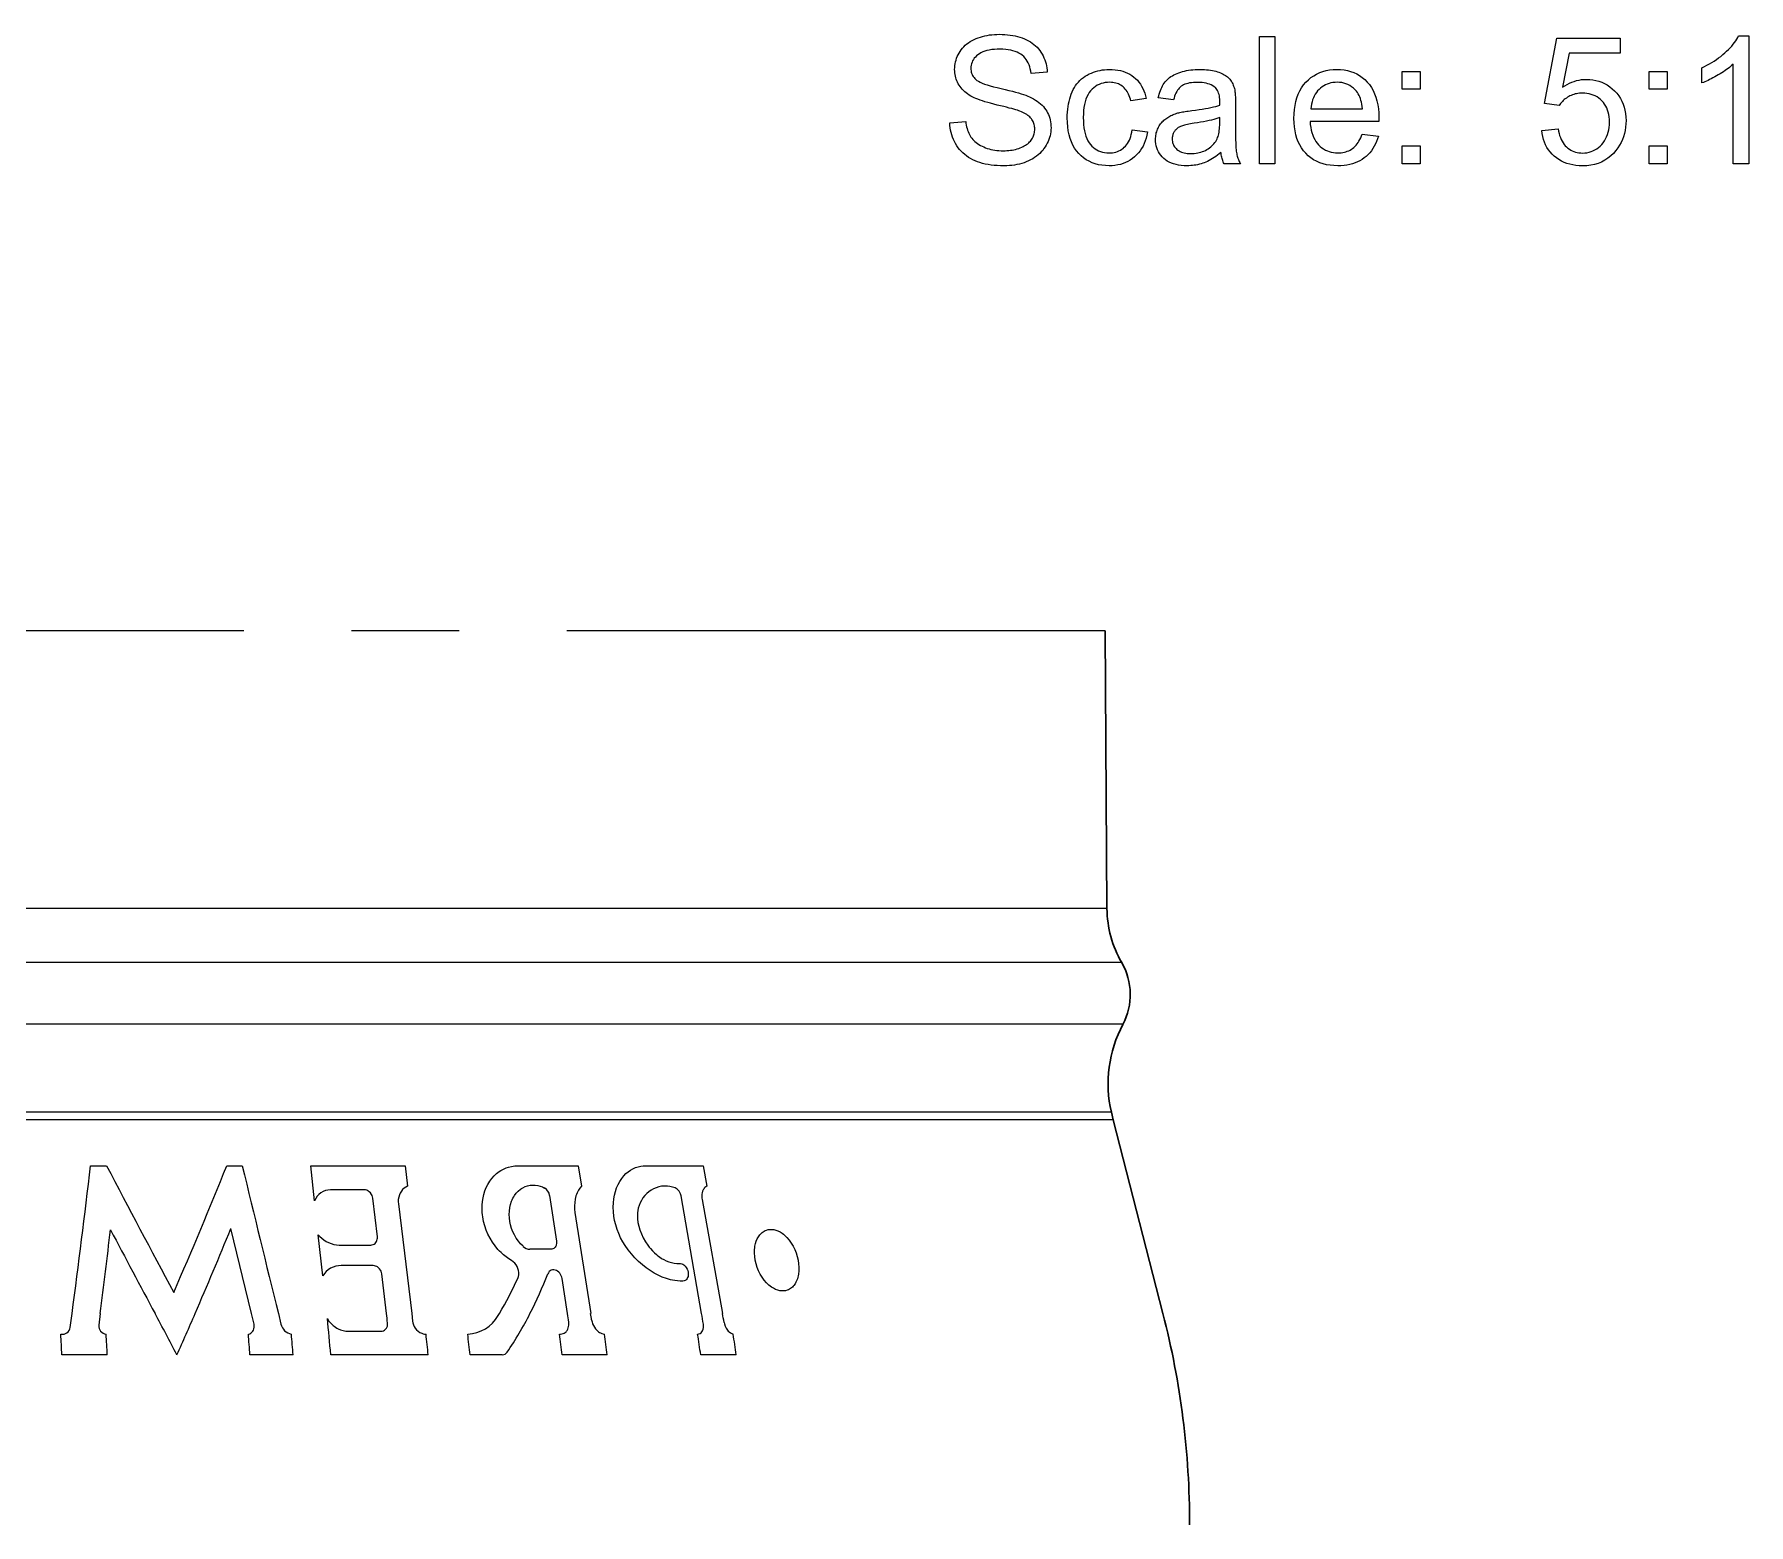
# Model space of a CAD drawing. Extents: x 5 to 409, y 5 to 583.
# Drawn here: x 263.95 to 304.39, y 204.06 to 239.2 of the extents above; entities that cross this region are included whole.
import ezdxf

# ---------------------------------------------------------------- set-up
doc = ezdxf.new("R2010")
doc.units = 0
doc.linetypes.add('CENTERX2', pattern=[20.32, 12.7, -2.54, 2.54, -2.54])
for name, color, linetype, lineweight in [('CENTERLINE', 4, 'CENTERX2', 25), ('DETAIL', 3, 'Continuous', 25), ('OUTLINE', 7, 'Continuous', 70), ('TEXT', 2, 'Continuous', 25)]:
    doc.layers.add(name, color=color, linetype=linetype, lineweight=lineweight)

msp = doc.modelspace()

# ---------------------------------------------------------------- linework, layer by layer
at = {"layer": 'CENTERLINE', "lineweight": 13}
msp.add_line((289.209, 225.138), (223.795, 225.138), dxfattribs=at)
at = {"layer": 'DETAIL', "lineweight": 13}
for p, q in [((285.243, 218.583), (223.752, 218.583)), ((285.548, 217.31), (223.405, 217.31)), ((285.573, 215.856), (223.376, 215.856)), ((285.372, 213.603), (223.605, 213.603)), ((285.333, 213.783), (223.649, 213.783))]:
    msp.add_line(p, q, dxfattribs=at)
at = {"layer": 'DETAIL', "lineweight": 13, "ltscale": 0.10023}
msp.add_line((289.252, 218.583), (285.243, 218.583), dxfattribs=at)
at = {"layer": 'DETAIL', "lineweight": 13, "ltscale": 0.101292}
msp.add_line((289.599, 217.31), (285.548, 217.31), dxfattribs=at)
at = {"layer": 'DETAIL', "lineweight": 13, "ltscale": 0.101379}
msp.add_line((289.628, 215.856), (285.573, 215.856), dxfattribs=at)
at = {"layer": 'DETAIL', "lineweight": 13, "ltscale": 0.100545}
msp.add_line((289.355, 213.783), (285.333, 213.783), dxfattribs=at)
at = {"layer": 'DETAIL', "lineweight": 13, "ltscale": 0.100679}
msp.add_line((289.399, 213.603), (285.372, 213.603), dxfattribs=at)
at = {"layer": 'OUTLINE', "lineweight": 30, "ltscale": 0.163872}
msp.add_line((289.209, 225.138), (289.252, 218.583), dxfattribs=at)
at = {"layer": 'OUTLINE', "lineweight": 30, "ltscale": 0.004642}
msp.add_line((289.355, 213.783), (289.399, 213.603), dxfattribs=at)
at = {"layer": 'OUTLINE', "lineweight": 30, "ltscale": 0.1179}
msp.add_line((289.399, 213.603), (290.573, 209.035), dxfattribs=at)
at = {"layer": 'OUTLINE', "lineweight": 13, "ltscale": 0.009465}
msp.add_line((265.278, 212.523), (265.656, 212.523), dxfattribs=at)
at = {"layer": 'OUTLINE', "lineweight": 13, "ltscale": 0.009145}
msp.add_line((268.49, 212.523), (268.855, 212.523), dxfattribs=at)
at = {"layer": 'OUTLINE', "lineweight": 13, "ltscale": 8.36628e-05}
msp.add_line((270.472, 212.519), (270.472, 212.523), dxfattribs=at)
at = {"layer": 'OUTLINE', "lineweight": 13, "ltscale": 0.055572}
msp.add_line((270.472, 212.523), (272.694, 212.523), dxfattribs=at)
at = {"layer": 'OUTLINE', "lineweight": 13, "ltscale": 0.020701}
msp.add_line((270.561, 211.696), (270.472, 212.519), dxfattribs=at)
at = {"layer": 'OUTLINE', "lineweight": 13, "ltscale": 0.012202}
msp.add_line((272.694, 212.523), (272.755, 212.038), dxfattribs=at)
at = {"layer": 'OUTLINE', "lineweight": 13, "ltscale": 0.035291}
msp.add_line((275.366, 212.523), (276.778, 212.523), dxfattribs=at)
at = {"layer": 'OUTLINE', "lineweight": 13, "ltscale": 0.012255}
msp.add_line((276.778, 212.523), (276.854, 212.038), dxfattribs=at)
at = {"layer": 'OUTLINE', "lineweight": 13, "ltscale": 0.033757}
msp.add_line((278.374, 212.523), (279.724, 212.523), dxfattribs=at)
at = {"layer": 'OUTLINE', "lineweight": 13, "ltscale": 0.012301}
msp.add_line((279.724, 212.523), (279.811, 212.038), dxfattribs=at)
at = {"layer": 'OUTLINE', "lineweight": 13, "ltscale": 0.019933}
msp.add_line((271.734, 211.952), (270.937, 211.952), dxfattribs=at)
at = {"layer": 'OUTLINE', "lineweight": 13, "ltscale": 0.022984}
msp.add_line((272.041, 210.846), (271.933, 211.759), dxfattribs=at)
at = {"layer": 'OUTLINE', "lineweight": 13, "ltscale": 0.065094}
msp.add_line((272.537, 211.62), (272.853, 209.035), dxfattribs=at)
at = {"layer": 'OUTLINE', "lineweight": 13, "ltscale": 0.027204}
msp.add_line((276.105, 211.821), (276.267, 210.745), dxfattribs=at)
at = {"layer": 'OUTLINE', "lineweight": 13, "ltscale": 0.070466}
msp.add_line((279.689, 209.035), (279.204, 211.811), dxfattribs=at)
at = {"layer": 'OUTLINE', "lineweight": 13, "ltscale": 0.06842}
msp.add_line((279.703, 211.729), (280.184, 209.035), dxfattribs=at)
at = {"layer": 'OUTLINE', "lineweight": 13, "ltscale": 0.060325}
msp.add_line((276.703, 211.419), (277.073, 209.035), dxfattribs=at)
at = {"layer": 'OUTLINE', "lineweight": 13, "ltscale": 0.051686}
msp.add_line((269.073, 209.035), (268.587, 211.044), dxfattribs=at)
at = {"layer": 'OUTLINE', "lineweight": 13, "ltscale": 0.024355}
msp.add_line((270.753, 209.926), (270.648, 210.894), dxfattribs=at)
at = {"layer": 'OUTLINE', "lineweight": 13, "ltscale": 0.018665}
msp.add_line((271.14, 210.652), (271.887, 210.652), dxfattribs=at)
at = {"layer": 'OUTLINE', "lineweight": 13, "ltscale": 0.012374}
msp.add_line((276.135, 210.551), (275.64, 210.551), dxfattribs=at)
at = {"layer": 'OUTLINE', "lineweight": 13, "ltscale": 0.018912}
msp.add_line((271.944, 210.166), (271.188, 210.166), dxfattribs=at)
at = {"layer": 'OUTLINE', "lineweight": 13, "ltscale": 0.023596}
msp.add_line((272.256, 209.035), (272.145, 209.972), dxfattribs=at)
at = {"layer": 'OUTLINE', "lineweight": 13, "ltscale": 0.020848}
msp.add_line((276.526, 209.035), (276.401, 209.86), dxfattribs=at)
at = {"layer": 'OUTLINE', "lineweight": 13, "ltscale": 0.008215}
msp.add_line((264.797, 208.709), (264.84, 209.035), dxfattribs=at)
at = {"layer": 'OUTLINE', "lineweight": 13, "ltscale": 0.006922}
msp.add_line((265.506, 209.035), (265.471, 208.76), dxfattribs=at)
at = {"layer": 'OUTLINE', "lineweight": 13, "ltscale": 0.006407}
msp.add_line((269.133, 208.786), (269.073, 209.035), dxfattribs=at)
at = {"layer": 'OUTLINE', "lineweight": 13, "ltscale": 0.006416}
msp.add_line((269.706, 209.035), (269.767, 208.786), dxfattribs=at)
at = {"layer": 'OUTLINE', "lineweight": 13, "ltscale": 0.004475}
msp.add_line((272.853, 209.035), (272.874, 208.857), dxfattribs=at)
at = {"layer": 'OUTLINE', "lineweight": 13, "ltscale": 0.0014}
msp.add_line((274.894, 208.987), (274.922, 209.035), dxfattribs=at)
at = {"layer": 'OUTLINE', "lineweight": 13, "ltscale": 0.019091}
msp.add_line((271.36, 208.618), (272.124, 208.618), dxfattribs=at)
at = {"layer": 'OUTLINE', "lineweight": 13, "ltscale": 0.026787}
msp.add_line((265.671, 208.062), (264.6, 208.062), dxfattribs=at)
at = {"layer": 'OUTLINE', "lineweight": 13, "ltscale": 0.025435}
msp.add_line((270.054, 208.062), (269.037, 208.062), dxfattribs=at)
at = {"layer": 'OUTLINE', "lineweight": 13, "ltscale": 0.057449}
msp.add_line((273.241, 208.062), (270.943, 208.062), dxfattribs=at)
at = {"layer": 'OUTLINE', "lineweight": 13, "ltscale": 0.018946}
msp.add_line((274.985, 208.062), (274.228, 208.062), dxfattribs=at)
at = {"layer": 'OUTLINE', "lineweight": 13, "ltscale": 0.026645}
msp.add_line((277.463, 208.062), (276.397, 208.062), dxfattribs=at)
at = {"layer": 'OUTLINE', "lineweight": 13, "ltscale": 0.021004}
msp.add_line((280.509, 208.062), (279.669, 208.062), dxfattribs=at)
at = {"layer": 'OUTLINE', "lineweight": 13}
for points in [[(275.206, 210.285), (275.141, 210.326), (275.078, 210.371), (275.018, 210.42), (274.959, 210.473), (274.922, 210.51), (274.886, 210.549), (274.818, 210.631), (274.756, 210.718), (274.701, 210.81), (274.651, 210.905), (274.609, 211.004), (274.574, 211.106), (274.547, 211.21), (274.527, 211.314), (274.52, 211.367), (274.515, 211.42), (274.511, 211.507), (274.513, 211.594), (274.521, 211.68), (274.535, 211.765), (274.554, 211.847), (274.579, 211.927), (274.611, 212.006), (274.648, 212.082), (274.692, 212.154), (274.741, 212.22), (274.795, 212.281), (274.855, 212.336), (274.918, 212.385), (274.952, 212.406), (274.986, 212.426), (275.034, 212.45), (275.082, 212.471), (275.132, 212.488), (275.209, 212.507), (275.287, 212.519), (275.366, 212.523)], [(277.888, 210.637), (277.831, 210.728), (277.78, 210.822), (277.735, 210.92), (277.696, 211.021), (277.663, 211.124), (277.638, 211.228), (277.62, 211.333), (277.608, 211.438), (277.605, 211.543), (277.608, 211.646), (277.618, 211.738), (277.634, 211.828), (277.656, 211.915), (277.684, 211.999), (277.719, 212.078), (277.759, 212.153), (277.805, 212.223), (277.83, 212.255), (277.857, 212.286), (277.905, 212.336), (277.957, 212.38), (278.012, 212.418), (278.07, 212.451), (278.131, 212.478), (278.194, 212.499), (278.253, 212.512), (278.313, 212.52), (278.374, 212.523)], [(271.933, 211.759), (271.927, 211.789), (271.917, 211.818), (271.903, 211.846), (271.879, 211.88), (271.85, 211.909), (271.834, 211.921), (271.816, 211.931), (271.79, 211.943), (271.762, 211.95), (271.734, 211.952)], [(272.755, 212.038), (272.713, 212.018), (272.674, 211.992), (272.638, 211.959), (272.607, 211.921), (272.58, 211.878), (272.56, 211.832), (272.545, 211.781), (272.536, 211.728), (272.534, 211.674), (272.537, 211.62)], [(275.479, 210.621), (275.421, 210.681), (275.367, 210.746), (275.318, 210.815), (275.276, 210.889), (275.239, 210.966), (275.208, 211.045), (275.183, 211.127), (275.166, 211.21), (275.155, 211.292), (275.152, 211.373), (275.155, 211.454), (275.165, 211.534), (275.183, 211.61), (275.207, 211.684), (275.222, 211.72), (275.239, 211.754), (275.257, 211.787), (275.276, 211.818), (275.318, 211.873), (275.364, 211.923), (275.415, 211.967), (275.443, 211.986), (275.471, 212.003)], [(275.471, 212.003), (275.525, 212.03), (275.583, 212.05), (275.643, 212.063), (275.704, 212.067), (275.766, 212.065), (275.828, 212.055), (275.882, 212.04), (275.935, 212.02), (275.987, 211.995)], [(276.854, 212.038), (276.818, 211.993), (276.785, 211.943), (276.768, 211.912), (276.753, 211.879), (276.739, 211.844), (276.727, 211.808), (276.708, 211.735), (276.696, 211.658), (276.691, 211.579), (276.694, 211.5), (276.703, 211.419)], [(279.066, 211.998), (279.005, 212.017), (278.944, 212.031), (278.882, 212.039), (278.813, 212.041), (278.745, 212.036), (278.679, 212.024), (278.615, 212.004), (278.555, 211.979), (278.499, 211.947), (278.445, 211.909), (278.395, 211.865), (278.349, 211.816), (278.307, 211.762), (278.269, 211.703)], [(279.204, 211.811), (279.198, 211.837), (279.19, 211.861), (279.176, 211.892), (279.159, 211.921), (279.139, 211.947), (279.116, 211.968), (279.092, 211.986), (279.066, 211.998)], [(279.811, 212.038), (279.789, 212.025), (279.769, 212.009), (279.751, 211.989), (279.739, 211.972), (279.728, 211.953), (279.714, 211.921), (279.704, 211.886), (279.698, 211.848), (279.696, 211.819), (279.696, 211.789), (279.698, 211.759), (279.703, 211.729)], [(278.269, 211.703), (278.239, 211.647), (278.216, 211.586), (278.197, 211.522), (278.187, 211.468), (278.18, 211.413), (278.177, 211.356), (278.177, 211.313), (278.179, 211.27), (278.189, 211.183), (278.207, 211.096), (278.232, 211.01)], [(270.648, 210.894), (270.688, 210.851), (270.731, 210.811), (270.777, 210.775), (270.832, 210.738), (270.891, 210.708), (270.952, 210.684), (271.014, 210.666), (271.077, 210.656), (271.14, 210.652)], [(271.887, 210.652), (271.914, 210.654), (271.94, 210.661), (271.964, 210.673), (271.986, 210.689), (272.005, 210.708), (272.021, 210.732), (272.032, 210.757), (272.039, 210.786), (272.042, 210.816), (272.041, 210.846)], [(276.267, 210.745), (276.27, 210.715), (276.268, 210.685), (276.263, 210.656), (276.257, 210.639), (276.25, 210.623), (276.237, 210.603), (276.222, 210.585), (276.204, 210.572), (276.183, 210.56), (276.159, 210.553), (276.135, 210.551)], [(278.232, 211.01), (278.269, 210.914), (278.313, 210.82), (278.364, 210.73), (278.421, 210.645), (278.451, 210.605), (278.483, 210.566), (278.528, 210.516), (278.575, 210.469), (278.624, 210.426), (278.659, 210.397), (278.696, 210.37), (278.746, 210.337), (278.797, 210.308), (278.85, 210.282), (278.913, 210.257), (278.977, 210.237), (279.042, 210.224), (279.106, 210.218), (279.169, 210.218)], [(280.954, 210.295), (280.942, 210.379), (280.937, 210.462), (280.939, 210.544), (280.943, 210.585), (280.949, 210.624), (280.962, 210.685), (280.98, 210.742), (281.003, 210.797), (281.03, 210.846), (281.062, 210.891), (281.1, 210.931), (281.121, 210.949), (281.143, 210.965), (281.165, 210.979), (281.188, 210.991), (281.224, 211.005), (281.262, 211.015), (281.3, 211.02), (281.34, 211.021), (281.391, 211.016), (281.441, 211.004), (281.491, 210.985), (281.541, 210.959), (281.589, 210.928), (281.619, 210.906), (281.647, 210.882), (281.702, 210.829), (281.753, 210.769), (281.802, 210.699), (281.846, 210.625), (281.885, 210.546), (281.917, 210.465), (281.944, 210.38), (281.964, 210.295)], [(279.25, 209.801), (279.186, 209.802), (279.121, 209.806), (279.055, 209.815), (279.006, 209.823), (278.957, 209.834), (278.858, 209.862), (278.76, 209.897), (278.663, 209.94), (278.568, 209.99), (278.475, 210.048), (278.384, 210.111), (278.292, 210.185), (278.203, 210.264), (278.118, 210.35), (278.037, 210.441), (277.96, 210.537), (277.888, 210.637)], [(281.964, 210.295), (281.977, 210.211), (281.983, 210.128), (281.982, 210.046), (281.974, 209.966), (281.967, 209.928), (281.958, 209.891), (281.948, 209.855), (281.935, 209.82), (281.916, 209.777), (281.893, 209.736), (281.867, 209.699), (281.849, 209.678), (281.83, 209.659), (281.809, 209.641), (281.788, 209.626), (281.766, 209.612), (281.743, 209.599), (281.707, 209.585), (281.669, 209.575), (281.63, 209.57), (281.59, 209.569), (281.539, 209.574), (281.488, 209.587), (281.436, 209.606), (281.385, 209.631), (281.336, 209.662), (281.306, 209.684), (281.276, 209.708), (281.22, 209.761), (281.168, 209.821), (281.117, 209.891), (281.072, 209.965), (281.033, 210.043), (281, 210.125), (280.974, 210.21), (280.954, 210.295)], [(272.145, 209.972), (272.139, 210.002), (272.129, 210.032), (272.115, 210.06), (272.091, 210.094), (272.061, 210.123), (272.045, 210.135), (272.027, 210.145), (272, 210.156), (271.972, 210.164), (271.944, 210.166)], [(275.352, 209.864), (275.367, 209.906), (275.375, 209.952), (275.376, 210), (275.37, 210.049), (275.357, 210.097), (275.337, 210.143), (275.312, 210.186), (275.281, 210.225), (275.245, 210.258), (275.206, 210.285)], [(276.401, 209.86), (276.393, 209.894), (276.381, 209.928), (276.365, 209.959), (276.344, 209.988), (276.32, 210.014), (276.292, 210.036), (276.264, 210.051), (276.234, 210.062), (276.203, 210.067), (276.173, 210.065), (276.145, 210.057), (276.119, 210.043), (276.096, 210.024), (276.077, 209.999), (276.063, 209.971)], [(279.169, 210.218), (279.195, 210.217), (279.221, 210.21), (279.247, 210.199), (279.271, 210.183), (279.287, 210.169), (279.302, 210.154), (279.329, 210.119), (279.35, 210.08), (279.362, 210.048), (279.371, 210.015), (279.375, 209.982), (279.375, 209.949), (279.373, 209.928), (279.369, 209.908), (279.361, 209.883), (279.349, 209.86), (279.335, 209.84), (279.318, 209.825), (279.3, 209.813), (279.279, 209.805), (279.25, 209.801)], [(268.998, 208.55), (269.03, 208.561), (269.058, 208.576), (269.082, 208.596), (269.102, 208.619), (269.118, 208.645), (269.131, 208.679), (269.138, 208.714), (269.139, 208.75), (269.133, 208.786)], [(270.862, 208.916), (270.9, 208.86), (270.945, 208.807), (270.997, 208.758), (271.025, 208.735), (271.054, 208.715), (271.085, 208.695), (271.117, 208.678), (271.174, 208.653), (271.235, 208.634), (271.297, 208.622), (271.36, 208.618)], [(272.124, 208.618), (272.155, 208.621), (272.184, 208.63), (272.207, 208.642), (272.228, 208.658), (272.245, 208.676), (272.256, 208.691), (272.265, 208.708), (272.277, 208.742), (272.283, 208.777), (272.282, 208.813)], [(272.874, 208.857), (272.882, 208.815), (272.895, 208.773), (272.913, 208.732), (272.937, 208.693), (272.967, 208.655), (273.003, 208.621), (273.044, 208.592), (273.066, 208.58), (273.089, 208.57), (273.122, 208.559), (273.156, 208.552), (273.19, 208.55)], [(276.336, 208.55), (276.365, 208.55), (276.395, 208.554), (276.423, 208.563), (276.448, 208.575), (276.471, 208.59), (276.492, 208.608), (276.505, 208.624), (276.517, 208.64), (276.533, 208.67), (276.545, 208.701), (276.553, 208.734), (276.557, 208.759), (276.558, 208.784), (276.558, 208.811), (276.555, 208.837)], [(277.096, 208.886), (277.105, 208.841), (277.119, 208.797), (277.137, 208.754), (277.16, 208.713), (277.189, 208.673), (277.223, 208.637), (277.261, 208.605), (277.282, 208.591), (277.304, 208.579), (277.334, 208.566), (277.366, 208.556), (277.398, 208.55)], [(279.597, 208.55), (279.627, 208.555), (279.654, 208.566), (279.678, 208.583), (279.698, 208.605), (279.713, 208.63), (279.727, 208.666), (279.735, 208.704), (279.736, 208.743), (279.732, 208.783)], [(280.22, 208.828), (280.227, 208.794), (280.245, 208.742), (280.269, 208.691), (280.284, 208.667), (280.301, 208.644), (280.32, 208.623), (280.34, 208.604), (280.369, 208.581), (280.401, 208.563), (280.434, 208.55)]]:
    msp.add_lwpolyline(points, dxfattribs=at)
at = {"layer": 'OUTLINE', "lineweight": 30}
for centre, radius, start, end in [((291.821, 218.6), 2.569, 180.3794, 210.1399), ((288.302, 216.557), 1.5, 332.1127, 30.14), ((292.279, 214.452), 3, 152.1128, 192.892), ((271.202, 204.057), 20, 0, 14.4119)]:
    msp.add_arc(centre, radius, start, end, dxfattribs=at)
at = {"layer": 'OUTLINE', "lineweight": 13}
for centre, radius, start, end in [((-51.067, 250.438), 318.609, 352.53333, 353.16545), ((524.835, 347.851), 292.383, 207.57104, 208.23347), ((157.693, 257.172), 119.455, 336.49793, 338.0515), ((811.319, 343.059), 557.949, 193.53016, 193.89882), ((270.936, 211.55), 0.402, 89.9373, 158.7883), ((275.865, 211.788), 0.242, 7.8273, 59.5232), ((-49.535, 248.417), 317.493, 352.87472, 353.23418), ((522.629, 346.462), 290.405, 207.80205, 208.24396), ((158.501, 256.084), 118.943, 336.69924, 337.7491), ((275.65, 210.791), 0.241, 224.9952, 267.6674), ((271.184, 209.659), 0.507, 89.5623, 148.2812), ((266.426, 213.748), 10.351, 332.9144, 338.6013), ((266.534, 213.909), 9.701, 329.8427, 335.3575), ((264.611, 208.736), 0.188, 259.0433, 351.9047), ((265.661, 208.741), 0.191, 174.1465, 264.4845), ((196.059, 171.034), 80.301, 27.45865, 28.24415), ((210.889, 233.529), 61.906, 335.70831, 336.69292), ((270.073, 208.858), 0.314, 193.2196, 258.7826), ((274.136, 209.424), 0.874, 272.3822, 330.0166), ((267.747, 213.083), 8.872, 326.0332, 332.8513), ((274.985, 208.206), 0.144, 270.2772, 326.6343)]:
    msp.add_arc(centre, radius, start, end, dxfattribs=at)
for centre, major_axis, ratio, start_param, end_param in [((262.692, 204.057), (0, 20), 0.421091, 4.913975, 4.957795), ((263.299, 204.057), (0, 20), 0.462395, 4.952475, 4.963924), ((265.141, 204.057), (0, 20), 0.587705, 4.953705, 4.963924), ((265.377, 204.057), (0, -20), 0.603766, 1.814625, 1.822331), ((266.506, 204.057), (0, 20), 0.680565, 4.950923, 4.963924), ((266.72, 204.057), (0, -20), 0.695079, 1.811684, 1.822331), ((259.973, 204.057), (0, 20), 0.236122, 4.913975, 4.938975), ((260.432, 204.057), (0, 20), 0.267365, 4.913975, 4.938975), ((261.875, 204.057), (0, 20), 0.365504, 4.913975, 4.938975), ((262.311, 204.057), (0, 20), 0.39517, 4.913975, 4.938975), ((263.677, 204.057), (0, -20), 0.488097, 1.772382, 1.797382), ((264.1, 204.057), (0, -20), 0.516854, 1.772382, 1.797382), ((265.03, 204.057), (0, -20), 0.580115, 1.772382, 1.797382), ((265.487, 204.057), (0, -20), 0.611192, 1.772382, 1.797382), ((266.432, 204.057), (0, -20), 0.67551, 1.772382, 1.797382), ((266.792, 204.057), (0, -20), 0.700007, 1.772382, 1.797382)]:
    msp.add_ellipse(centre, major_axis=major_axis, ratio=ratio, start_param=start_param, end_param=end_param, dxfattribs=at)
at = {"layer": 'TEXT', "lineweight": 13}
for points in [[(285.544, 237.113), (285.919, 237.146), (285.925, 237.101), (285.932, 237.059), (285.941, 237.018), (285.951, 236.978), (285.963, 236.941), (285.976, 236.905), (285.99, 236.87), (286.006, 236.837), (286.024, 236.806), (286.042, 236.776), (286.063, 236.748), (286.086, 236.721), (286.11, 236.695), (286.137, 236.67), (286.166, 236.646), (286.198, 236.623), (286.231, 236.601), (286.267, 236.581), (286.304, 236.561), (286.344, 236.543), (286.386, 236.526), (286.428, 236.511), (286.472, 236.498), (286.516, 236.486), (286.562, 236.476), (286.608, 236.468), (286.656, 236.462), (286.704, 236.458), (286.754, 236.455), (286.805, 236.454), (286.85, 236.455), (286.893, 236.457), (286.936, 236.46), (286.978, 236.465), (287.018, 236.471), (287.058, 236.478), (287.097, 236.487), (287.134, 236.497), (287.17, 236.509), (287.206, 236.521), (287.24, 236.535), (287.272, 236.551), (287.302, 236.567), (287.331, 236.584), (287.357, 236.602), (287.382, 236.621), (287.406, 236.641), (287.427, 236.662), (287.447, 236.684), (287.465, 236.707), (287.481, 236.73), (287.495, 236.755), (287.508, 236.779), (287.519, 236.804), (287.528, 236.83), (287.536, 236.856), (287.542, 236.882), (287.546, 236.909), (287.549, 236.936), (287.55, 236.964), (287.549, 236.991), (287.546, 237.019), (287.542, 237.045), (287.536, 237.071), (287.529, 237.096), (287.52, 237.12), (287.509, 237.144), (287.497, 237.167), (287.483, 237.189), (287.468, 237.21), (287.45, 237.231), (287.431, 237.251), (287.409, 237.27), (287.385, 237.289), (287.359, 237.307), (287.331, 237.324), (287.301, 237.341), (287.269, 237.357), (287.234, 237.372), (287.198, 237.387), (287.17, 237.397), (287.138, 237.408), (287.099, 237.42), (287.054, 237.433), (287.004, 237.447), (286.947, 237.462), (286.885, 237.479), (286.817, 237.496), (286.743, 237.514), (286.663, 237.533), (286.583, 237.553), (286.508, 237.573), (286.438, 237.592), (286.372, 237.611), (286.312, 237.63), (286.257, 237.648), (286.206, 237.667), (286.161, 237.685), (286.12, 237.703), (286.084, 237.721), (286.042, 237.744), (286.003, 237.768), (285.965, 237.793), (285.93, 237.819), (285.897, 237.847), (285.866, 237.875), (285.837, 237.905), (285.811, 237.935), (285.786, 237.967), (285.764, 238), (285.744, 238.034), (285.726, 238.068), (285.71, 238.104), (285.697, 238.14), (285.685, 238.177), (285.676, 238.215), (285.668, 238.253), (285.663, 238.292), (285.66, 238.333), (285.659, 238.373), (285.66, 238.419), (285.664, 238.463), (285.67, 238.507), (285.679, 238.55), (285.691, 238.593), (285.705, 238.635), (285.722, 238.677), (285.741, 238.718), (285.763, 238.758), (285.788, 238.798), (285.815, 238.837), (285.844, 238.873), (285.876, 238.908), (285.91, 238.941), (285.946, 238.972), (285.985, 239.001), (286.026, 239.028), (286.07, 239.053), (286.116, 239.076), (286.164, 239.098), (286.214, 239.117), (286.265, 239.135), (286.318, 239.15), (286.371, 239.163), (286.426, 239.175), (286.481, 239.184), (286.538, 239.191), (286.596, 239.196), (286.655, 239.199), (286.715, 239.2), (286.781, 239.199), (286.845, 239.196), (286.908, 239.191), (286.969, 239.183), (287.028, 239.173), (287.087, 239.162), (287.143, 239.148), (287.198, 239.131), (287.251, 239.113), (287.303, 239.093), (287.353, 239.07), (287.4, 239.046), (287.445, 239.019), (287.488, 238.991), (287.528, 238.96), (287.566, 238.927), (287.602, 238.893), (287.635, 238.856), (287.666, 238.817), (287.695, 238.777), (287.721, 238.734), (287.745, 238.691), (287.766, 238.646), (287.784, 238.601), (287.8, 238.554), (287.814, 238.506), (287.825, 238.457), (287.833, 238.407), (287.839, 238.356), (287.842, 238.304), (287.462, 238.275), (287.454, 238.331), (287.443, 238.383), (287.43, 238.433), (287.414, 238.481), (287.394, 238.525), (287.372, 238.566), (287.347, 238.605), (287.319, 238.641), (287.288, 238.675), (287.254, 238.705), (287.217, 238.733), (287.176, 238.757), (287.132, 238.779), (287.085, 238.798), (287.035, 238.814), (286.981, 238.827), (286.923, 238.837), (286.863, 238.844), (286.798, 238.849), (286.731, 238.85), (286.661, 238.849), (286.595, 238.845), (286.532, 238.838), (286.474, 238.829), (286.42, 238.817), (286.369, 238.803), (286.322, 238.786), (286.28, 238.766), (286.241, 238.743), (286.206, 238.718), (286.175, 238.691), (286.147, 238.663), (286.122, 238.634), (286.101, 238.604), (286.083, 238.573), (286.068, 238.54), (286.056, 238.507), (286.048, 238.472), (286.043, 238.437), (286.041, 238.4), (286.042, 238.368), (286.046, 238.338), (286.052, 238.308), (286.06, 238.28), (286.07, 238.253), (286.083, 238.227), (286.098, 238.202), (286.116, 238.178), (286.136, 238.155), (286.158, 238.134), (286.185, 238.113), (286.219, 238.092), (286.26, 238.071), (286.309, 238.05), (286.365, 238.028), (286.428, 238.007), (286.499, 237.985), (286.578, 237.964), (286.663, 237.942), (286.757, 237.92), (286.85, 237.899), (286.938, 237.878), (287.02, 237.857), (287.095, 237.837), (287.165, 237.818), (287.228, 237.799), (287.285, 237.78), (287.336, 237.763), (287.382, 237.745), (287.421, 237.729), (287.472, 237.704), (287.52, 237.678), (287.565, 237.651), (287.608, 237.622), (287.648, 237.592), (287.686, 237.561), (287.72, 237.528), (287.752, 237.494), (287.781, 237.459), (287.807, 237.423), (287.831, 237.385), (287.852, 237.347), (287.871, 237.307), (287.887, 237.266), (287.901, 237.224), (287.912, 237.18), (287.921, 237.136), (287.927, 237.091), (287.931, 237.044), (287.932, 236.996), (287.931, 236.949), (287.927, 236.902), (287.92, 236.855), (287.91, 236.809), (287.898, 236.764), (287.883, 236.719), (287.865, 236.675), (287.844, 236.631), (287.821, 236.588), (287.795, 236.545), (287.766, 236.504), (287.735, 236.464), (287.702, 236.426), (287.666, 236.391), (287.628, 236.357), (287.587, 236.325), (287.544, 236.295), (287.499, 236.266), (287.451, 236.24), (287.401, 236.216), (287.349, 236.193), (287.296, 236.173), (287.241, 236.156), (287.185, 236.14), (287.128, 236.127), (287.07, 236.117), (287.01, 236.108), (286.949, 236.103), (286.887, 236.099), (286.823, 236.098), (286.743, 236.099), (286.665, 236.103), (286.591, 236.109), (286.518, 236.117), (286.449, 236.128), (286.382, 236.141), (286.318, 236.156), (286.256, 236.174), (286.197, 236.194), (286.141, 236.217), (286.087, 236.242), (286.035, 236.269), (285.986, 236.299), (285.939, 236.331), (285.895, 236.365), (285.853, 236.402), (285.813, 236.441), (285.776, 236.483), (285.741, 236.527), (285.709, 236.574), (285.679, 236.622), (285.652, 236.672), (285.628, 236.722), (285.607, 236.774), (285.589, 236.828), (285.574, 236.882), (285.562, 236.938), (285.553, 236.995), (285.547, 237.053)], [(292.846, 236.149), (292.846, 239.149), (293.214, 239.149), (293.214, 236.149)], [(299.507, 236.935), (299.893, 236.968), (299.903, 236.913), (299.915, 236.86), (299.929, 236.811), (299.946, 236.764), (299.965, 236.72), (299.986, 236.679), (300.009, 236.641), (300.035, 236.605), (300.063, 236.573), (300.093, 236.543), (300.125, 236.516), (300.158, 236.492), (300.193, 236.47), (300.228, 236.452), (300.265, 236.436), (300.304, 236.424), (300.344, 236.414), (300.385, 236.406), (300.427, 236.402), (300.47, 236.401), (300.523, 236.403), (300.574, 236.409), (300.623, 236.419), (300.67, 236.433), (300.716, 236.451), (300.76, 236.473), (300.803, 236.499), (300.844, 236.529), (300.883, 236.563), (300.921, 236.601), (300.956, 236.643), (300.987, 236.687), (301.015, 236.733), (301.038, 236.783), (301.059, 236.835), (301.075, 236.889), (301.088, 236.946), (301.097, 237.006), (301.103, 237.068), (301.105, 237.133), (301.103, 237.195), (301.098, 237.254), (301.089, 237.31), (301.076, 237.364), (301.061, 237.415), (301.041, 237.464), (301.018, 237.509), (300.991, 237.552), (300.961, 237.593), (300.928, 237.631), (300.891, 237.665), (300.853, 237.696), (300.812, 237.724), (300.769, 237.747), (300.723, 237.767), (300.676, 237.784), (300.626, 237.796), (300.574, 237.805), (300.52, 237.811), (300.464, 237.813), (300.429, 237.812), (300.394, 237.81), (300.361, 237.805), (300.327, 237.8), (300.295, 237.793), (300.263, 237.784), (300.232, 237.773), (300.202, 237.761), (300.172, 237.747), (300.143, 237.732), (300.115, 237.715), (300.088, 237.698), (300.063, 237.679), (300.038, 237.66), (300.015, 237.639), (299.993, 237.618), (299.972, 237.595), (299.953, 237.572), (299.935, 237.547), (299.918, 237.522), (299.572, 237.567), (299.863, 239.108), (301.354, 239.108), (301.354, 238.756), (300.157, 238.756), (299.996, 237.95), (300.05, 237.986), (300.105, 238.018), (300.16, 238.046), (300.216, 238.07), (300.272, 238.091), (300.329, 238.108), (300.387, 238.121), (300.445, 238.131), (300.503, 238.136), (300.562, 238.138), (300.64, 238.135), (300.715, 238.127), (300.787, 238.114), (300.857, 238.095), (300.925, 238.07), (300.99, 238.04), (301.052, 238.005), (301.113, 237.964), (301.17, 237.918), (301.226, 237.866), (301.277, 237.81), (301.323, 237.751), (301.363, 237.689), (301.398, 237.623), (301.428, 237.555), (301.452, 237.483), (301.471, 237.409), (301.485, 237.331), (301.493, 237.25), (301.496, 237.166), (301.493, 237.086), (301.486, 237.008), (301.474, 236.932), (301.458, 236.858), (301.436, 236.786), (301.41, 236.717), (301.379, 236.65), (301.344, 236.585), (301.303, 236.523), (301.258, 236.462), (301.198, 236.393), (301.134, 236.331), (301.066, 236.276), (300.994, 236.229), (300.917, 236.189), (300.836, 236.156), (300.751, 236.131), (300.662, 236.112), (300.568, 236.102), (300.47, 236.098), (300.39, 236.1), (300.313, 236.107), (300.238, 236.119), (300.167, 236.135), (300.099, 236.155), (300.033, 236.18), (299.971, 236.21), (299.912, 236.245), (299.856, 236.284), (299.802, 236.327), (299.753, 236.374), (299.708, 236.425), (299.667, 236.478), (299.631, 236.534), (299.599, 236.594), (299.572, 236.656), (299.549, 236.721), (299.53, 236.789), (299.516, 236.861)], [(304.389, 236.149), (304.021, 236.149), (304.021, 238.496), (303.993, 238.471), (303.964, 238.445), (303.934, 238.42), (303.901, 238.395), (303.867, 238.369), (303.831, 238.344), (303.794, 238.319), (303.755, 238.293), (303.714, 238.268), (303.672, 238.242), (303.629, 238.218), (303.587, 238.194), (303.546, 238.172), (303.506, 238.151), (303.467, 238.131), (303.429, 238.113), (303.391, 238.096), (303.355, 238.08), (303.319, 238.066), (303.284, 238.052), (303.284, 238.408), (303.345, 238.438), (303.405, 238.469), (303.463, 238.501), (303.519, 238.534), (303.574, 238.569), (303.627, 238.605), (303.679, 238.642), (303.729, 238.68), (303.777, 238.72), (303.824, 238.76), (303.869, 238.801), (303.912, 238.842), (303.951, 238.883), (303.988, 238.924), (304.022, 238.964), (304.053, 239.004), (304.082, 239.044), (304.108, 239.083), (304.131, 239.122), (304.152, 239.161), (304.389, 239.161)], [(289.846, 236.945), (290.208, 236.898), (290.194, 236.825), (290.177, 236.755), (290.156, 236.688), (290.131, 236.624), (290.102, 236.564), (290.07, 236.507), (290.034, 236.453), (289.994, 236.403), (289.951, 236.356), (289.904, 236.312), (289.854, 236.271), (289.802, 236.235), (289.747, 236.204), (289.69, 236.176), (289.631, 236.153), (289.57, 236.134), (289.507, 236.119), (289.441, 236.108), (289.373, 236.102), (289.303, 236.1), (289.216, 236.103), (289.132, 236.112), (289.051, 236.126), (288.974, 236.147), (288.901, 236.173), (288.831, 236.205), (288.764, 236.243), (288.701, 236.287), (288.642, 236.336), (288.586, 236.392), (288.535, 236.452), (288.488, 236.518), (288.448, 236.589), (288.412, 236.665), (288.383, 236.746), (288.358, 236.832), (288.339, 236.924), (288.326, 237.02), (288.318, 237.121), (288.315, 237.227), (288.316, 237.297), (288.32, 237.365), (288.325, 237.431), (288.334, 237.495), (288.344, 237.557), (288.357, 237.618), (288.372, 237.677), (288.39, 237.734), (288.409, 237.79), (288.432, 237.843), (288.456, 237.895), (288.483, 237.944), (288.512, 237.99), (288.544, 238.034), (288.579, 238.074), (288.615, 238.113), (288.654, 238.148), (288.696, 238.181), (288.74, 238.212), (288.787, 238.239), (288.835, 238.265), (288.884, 238.287), (288.933, 238.307), (288.984, 238.324), (289.035, 238.338), (289.088, 238.35), (289.141, 238.36), (289.195, 238.366), (289.25, 238.37), (289.305, 238.371), (289.375, 238.37), (289.442, 238.364), (289.506, 238.355), (289.568, 238.343), (289.627, 238.327), (289.684, 238.307), (289.738, 238.284), (289.789, 238.257), (289.838, 238.226), (289.884, 238.192), (289.928, 238.155), (289.968, 238.115), (290.005, 238.071), (290.039, 238.025), (290.069, 237.976), (290.096, 237.923), (290.12, 237.868), (290.141, 237.81), (290.159, 237.748), (290.173, 237.684), (289.815, 237.629), (289.804, 237.671), (289.791, 237.712), (289.777, 237.75), (289.761, 237.786), (289.744, 237.82), (289.725, 237.852), (289.705, 237.882), (289.683, 237.91), (289.659, 237.935), (289.634, 237.958), (289.607, 237.979), (289.58, 237.998), (289.551, 238.014), (289.521, 238.029), (289.49, 238.041), (289.458, 238.051), (289.425, 238.059), (289.391, 238.064), (289.356, 238.067), (289.32, 238.069), (289.265, 238.067), (289.212, 238.061), (289.162, 238.051), (289.114, 238.037), (289.067, 238.019), (289.023, 237.997), (288.981, 237.971), (288.941, 237.941), (288.903, 237.907), (288.867, 237.869), (288.834, 237.827), (288.805, 237.78), (288.779, 237.728), (288.756, 237.672), (288.737, 237.611), (288.721, 237.546), (288.709, 237.476), (288.7, 237.401), (288.695, 237.322), (288.693, 237.238), (288.695, 237.153), (288.7, 237.072), (288.709, 236.997), (288.72, 236.926), (288.735, 236.86), (288.754, 236.798), (288.776, 236.742), (288.801, 236.69), (288.829, 236.643), (288.861, 236.601), (288.896, 236.564), (288.932, 236.53), (288.971, 236.5), (289.012, 236.474), (289.055, 236.452), (289.099, 236.435), (289.146, 236.421), (289.195, 236.411), (289.246, 236.405), (289.299, 236.403), (289.342, 236.404), (289.383, 236.408), (289.423, 236.415), (289.461, 236.424), (289.498, 236.436), (289.534, 236.451), (289.568, 236.468), (289.6, 236.488), (289.632, 236.511), (289.661, 236.536), (289.689, 236.564), (289.715, 236.595), (289.739, 236.629), (289.761, 236.665), (289.78, 236.705), (289.797, 236.747), (289.813, 236.792), (289.826, 236.84), (289.837, 236.891)], [(291.941, 236.417), (291.9, 236.383), (291.86, 236.352), (291.82, 236.322), (291.78, 236.294), (291.74, 236.269), (291.701, 236.245), (291.662, 236.224), (291.623, 236.204), (291.585, 236.187), (291.547, 236.172), (291.509, 236.158), (291.47, 236.146), (291.431, 236.135), (291.391, 236.126), (291.351, 236.118), (291.31, 236.111), (291.269, 236.106), (291.227, 236.103), (291.184, 236.101), (291.141, 236.1), (291.071, 236.102), (291.004, 236.107), (290.941, 236.116), (290.881, 236.128), (290.824, 236.144), (290.771, 236.163), (290.721, 236.186), (290.674, 236.212), (290.631, 236.242), (290.59, 236.275), (290.554, 236.311), (290.521, 236.349), (290.492, 236.389), (290.467, 236.43), (290.446, 236.474), (290.429, 236.52), (290.415, 236.567), (290.406, 236.617), (290.4, 236.669), (290.398, 236.722), (290.399, 236.754), (290.401, 236.785), (290.405, 236.815), (290.41, 236.845), (290.416, 236.875), (290.424, 236.904), (290.434, 236.932), (290.445, 236.96), (290.457, 236.987), (290.471, 237.014), (290.486, 237.04), (290.502, 237.064), (290.518, 237.088), (290.536, 237.111), (290.555, 237.133), (290.574, 237.153), (290.594, 237.173), (290.616, 237.191), (290.638, 237.209), (290.661, 237.225), (290.685, 237.241), (290.709, 237.256), (290.734, 237.27), (290.76, 237.283), (290.786, 237.296), (290.813, 237.307), (290.84, 237.318), (290.868, 237.328), (290.897, 237.338), (290.926, 237.346), (290.949, 237.352), (290.974, 237.358), (291.001, 237.363), (291.031, 237.369), (291.062, 237.374), (291.096, 237.38), (291.132, 237.385), (291.17, 237.391), (291.211, 237.396), (291.253, 237.401), (291.34, 237.412), (291.423, 237.424), (291.5, 237.435), (291.573, 237.447), (291.641, 237.46), (291.704, 237.473), (291.763, 237.486), (291.817, 237.5), (291.866, 237.514), (291.91, 237.528), (291.911, 237.543), (291.911, 237.556), (291.911, 237.569), (291.912, 237.58), (291.912, 237.59), (291.912, 237.599), (291.912, 237.607), (291.912, 237.614), (291.912, 237.62), (291.912, 237.624), (291.911, 237.668), (291.908, 237.709), (291.903, 237.748), (291.896, 237.783), (291.886, 237.816), (291.875, 237.847), (291.861, 237.874), (291.846, 237.9), (291.828, 237.922), (291.808, 237.942), (291.778, 237.965), (291.746, 237.987), (291.711, 238.005), (291.673, 238.022), (291.633, 238.035), (291.589, 238.047), (291.543, 238.055), (291.494, 238.062), (291.443, 238.065), (291.389, 238.067), (291.338, 238.066), (291.29, 238.063), (291.245, 238.058), (291.202, 238.052), (291.163, 238.044), (291.126, 238.034), (291.091, 238.022), (291.06, 238.008), (291.031, 237.993), (291.005, 237.975), (290.981, 237.956), (290.958, 237.933), (290.936, 237.908), (290.916, 237.88), (290.897, 237.849), (290.879, 237.816), (290.863, 237.779), (290.848, 237.74), (290.834, 237.698), (290.822, 237.653), (290.462, 237.702), (290.472, 237.748), (290.484, 237.791), (290.497, 237.833), (290.511, 237.873), (290.527, 237.911), (290.543, 237.948), (290.561, 237.982), (290.581, 238.015), (290.601, 238.046), (290.623, 238.076), (290.647, 238.104), (290.672, 238.13), (290.7, 238.155), (290.729, 238.179), (290.761, 238.202), (290.794, 238.223), (290.83, 238.243), (290.867, 238.261), (290.907, 238.279), (290.949, 238.295), (290.992, 238.309), (291.036, 238.322), (291.082, 238.334), (291.13, 238.344), (291.178, 238.352), (291.228, 238.359), (291.28, 238.365), (291.332, 238.368), (291.386, 238.371), (291.442, 238.371), (291.496, 238.371), (291.549, 238.369), (291.599, 238.366), (291.648, 238.361), (291.694, 238.355), (291.738, 238.348), (291.78, 238.339), (291.82, 238.33), (291.858, 238.318), (291.894, 238.306), (291.928, 238.292), (291.96, 238.278), (291.99, 238.264), (292.018, 238.248), (292.045, 238.232), (292.07, 238.215), (292.092, 238.198), (292.113, 238.18), (292.132, 238.161), (292.15, 238.141), (292.166, 238.121), (292.181, 238.099), (292.194, 238.077), (292.207, 238.053), (292.219, 238.029), (292.23, 238.003), (292.24, 237.977), (292.249, 237.949), (292.257, 237.92), (292.264, 237.891), (292.268, 237.87), (292.271, 237.847), (292.274, 237.82), (292.276, 237.791), (292.278, 237.759), (292.28, 237.723), (292.281, 237.685), (292.282, 237.643), (292.283, 237.598), (292.283, 237.551), (292.283, 237.06), (292.283, 236.961), (292.284, 236.869), (292.285, 236.785), (292.287, 236.709), (292.289, 236.64), (292.291, 236.579), (292.294, 236.526), (292.298, 236.479), (292.302, 236.441), (292.306, 236.41), (292.312, 236.383), (292.318, 236.356), (292.325, 236.329), (292.333, 236.303), (292.341, 236.277), (292.351, 236.251), (292.362, 236.225), (292.373, 236.199), (292.386, 236.174), (292.399, 236.149), (292.015, 236.149), (292.004, 236.172), (291.993, 236.196), (291.984, 236.221), (291.975, 236.247), (291.968, 236.273), (291.961, 236.301), (291.955, 236.329), (291.949, 236.357), (291.945, 236.387)], [(295.273, 236.849), (295.653, 236.802), (295.634, 236.737), (295.611, 236.674), (295.585, 236.615), (295.557, 236.559), (295.525, 236.506), (295.49, 236.455), (295.452, 236.408), (295.411, 236.364), (295.367, 236.322), (295.32, 236.284), (295.27, 236.249), (295.217, 236.218), (295.161, 236.19), (295.103, 236.166), (295.042, 236.146), (294.979, 236.129), (294.913, 236.117), (294.844, 236.107), (294.772, 236.102), (294.698, 236.1), (294.604, 236.103), (294.515, 236.112), (294.429, 236.126), (294.348, 236.147), (294.27, 236.173), (294.196, 236.206), (294.127, 236.244), (294.061, 236.288), (293.999, 236.338), (293.941, 236.394), (293.888, 236.455), (293.841, 236.521), (293.799, 236.591), (293.763, 236.666), (293.732, 236.746), (293.707, 236.831), (293.687, 236.921), (293.673, 237.015), (293.665, 237.114), (293.662, 237.217), (293.665, 237.324), (293.673, 237.427), (293.687, 237.524), (293.707, 237.617), (293.733, 237.704), (293.764, 237.787), (293.8, 237.865), (293.843, 237.938), (293.891, 238.006), (293.944, 238.069), (294.003, 238.126), (294.064, 238.178), (294.129, 238.223), (294.197, 238.262), (294.269, 238.296), (294.344, 238.323), (294.422, 238.344), (294.504, 238.359), (294.589, 238.368), (294.677, 238.371), (294.763, 238.368), (294.845, 238.36), (294.924, 238.345), (295, 238.324), (295.073, 238.297), (295.143, 238.265), (295.209, 238.226), (295.272, 238.182), (295.332, 238.131), (295.389, 238.075), (295.442, 238.013), (295.489, 237.946), (295.53, 237.875), (295.566, 237.799), (295.596, 237.718), (295.621, 237.632), (295.641, 237.541), (295.654, 237.445), (295.663, 237.345), (295.665, 237.24), (295.665, 237.233), (295.665, 237.225), (295.665, 237.217), (295.665, 237.208), (295.665, 237.199), (295.665, 237.189), (295.664, 237.178), (295.664, 237.166), (295.664, 237.154), (295.663, 237.142), (294.043, 237.142), (294.048, 237.072), (294.057, 237.005), (294.07, 236.942), (294.085, 236.882), (294.104, 236.825), (294.125, 236.772), (294.151, 236.722), (294.179, 236.676), (294.21, 236.633), (294.245, 236.593), (294.283, 236.557), (294.322, 236.525), (294.363, 236.496), (294.405, 236.471), (294.45, 236.45), (294.496, 236.433), (294.544, 236.42), (294.594, 236.41), (294.646, 236.405), (294.7, 236.403), (294.74, 236.404), (294.778, 236.407), (294.816, 236.412), (294.852, 236.42), (294.887, 236.429), (294.921, 236.441), (294.954, 236.455), (294.986, 236.471), (295.016, 236.489), (295.045, 236.509), (295.073, 236.532), (295.1, 236.557), (295.126, 236.584), (295.151, 236.615), (295.174, 236.647), (295.196, 236.683), (295.217, 236.72), (295.237, 236.761), (295.255, 236.804)], [(296.218, 237.903), (296.218, 238.322), (296.637, 238.322), (296.637, 237.903)], [(302.042, 237.903), (302.042, 238.322), (302.462, 238.322), (302.462, 237.903)], [(294.063, 237.444), (295.277, 237.444), (295.271, 237.498), (295.263, 237.549), (295.254, 237.597), (295.243, 237.642), (295.23, 237.684), (295.215, 237.724), (295.198, 237.761), (295.18, 237.795), (295.16, 237.827), (295.137, 237.856), (295.101, 237.896), (295.063, 237.932), (295.023, 237.964), (294.98, 237.992), (294.935, 238.015), (294.889, 238.034), (294.84, 238.049), (294.789, 238.06), (294.736, 238.066), (294.681, 238.069), (294.631, 238.067), (294.583, 238.062), (294.536, 238.053), (294.491, 238.041), (294.448, 238.026), (294.406, 238.007), (294.366, 237.985), (294.327, 237.96), (294.29, 237.931), (294.255, 237.899), (294.221, 237.864), (294.192, 237.826), (294.165, 237.786), (294.141, 237.744), (294.12, 237.7), (294.103, 237.654), (294.088, 237.605), (294.077, 237.554), (294.068, 237.5)], [(291.91, 237.24), (291.868, 237.224), (291.822, 237.208), (291.772, 237.193), (291.718, 237.178), (291.66, 237.164), (291.598, 237.15), (291.531, 237.137), (291.461, 237.125), (291.387, 237.112), (291.309, 237.101), (291.265, 237.094), (291.223, 237.087), (291.184, 237.08), (291.148, 237.073), (291.115, 237.066), (291.084, 237.058), (291.056, 237.051), (291.03, 237.043), (291.008, 237.035), (290.987, 237.027), (290.969, 237.018), (290.951, 237.009), (290.935, 236.999), (290.919, 236.988), (290.904, 236.977), (290.89, 236.964), (290.877, 236.951), (290.864, 236.937), (290.853, 236.923), (290.842, 236.907), (290.832, 236.891), (290.824, 236.875), (290.816, 236.858), (290.809, 236.841), (290.804, 236.824), (290.799, 236.806), (290.796, 236.788), (290.793, 236.77), (290.791, 236.751), (290.791, 236.732), (290.792, 236.703), (290.795, 236.675), (290.801, 236.648), (290.809, 236.622), (290.819, 236.597), (290.831, 236.573), (290.846, 236.55), (290.862, 236.528), (290.881, 236.507), (290.903, 236.487), (290.926, 236.468), (290.951, 236.451), (290.979, 236.437), (291.008, 236.424), (291.04, 236.413), (291.074, 236.404), (291.109, 236.397), (291.147, 236.392), (291.187, 236.389), (291.229, 236.388), (291.271, 236.389), (291.312, 236.392), (291.352, 236.397), (291.392, 236.403), (291.43, 236.412), (291.467, 236.422), (291.504, 236.434), (291.539, 236.448), (291.574, 236.464), (291.607, 236.482), (291.64, 236.501), (291.67, 236.522), (291.699, 236.544), (291.726, 236.567), (291.751, 236.592), (291.775, 236.618), (291.796, 236.646), (291.816, 236.674), (291.835, 236.705), (291.851, 236.736), (291.862, 236.763), (291.872, 236.791), (291.881, 236.822), (291.889, 236.855), (291.896, 236.891), (291.901, 236.929), (291.905, 236.969), (291.908, 237.012), (291.91, 237.057), (291.91, 237.105)], [(296.218, 236.149), (296.218, 236.569), (296.637, 236.569), (296.637, 236.149)], [(302.042, 236.149), (302.042, 236.569), (302.462, 236.569), (302.462, 236.149)]]:
    msp.add_lwpolyline(points, close=True, dxfattribs=at)

doc.saveas('drawing.dxf')
